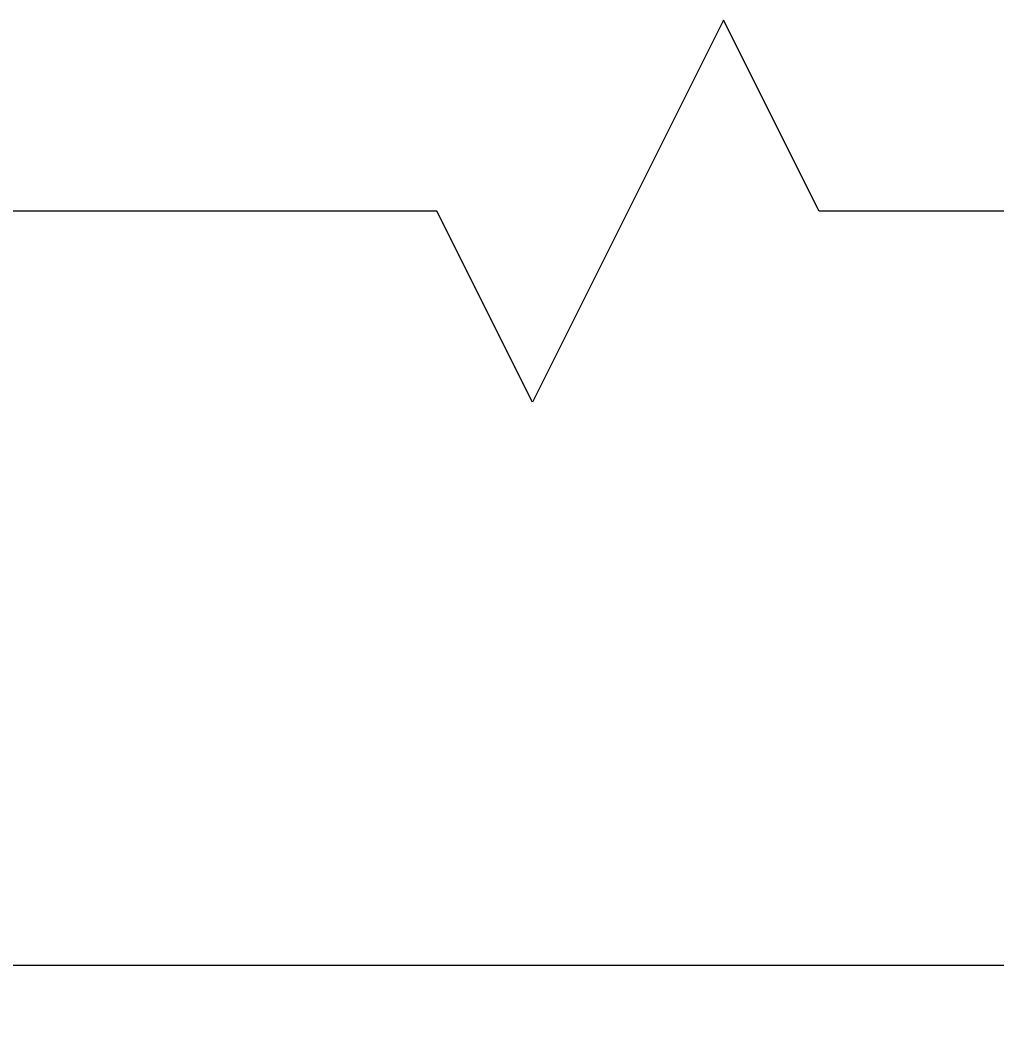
# Model space of a CAD drawing. Header units: millimetres. Extents: x 39815 to 261742, y -8553 to 29000.
# Drawn here: x 99528 to 101061, y 3147 to 4728 of the extents above; entities that cross this region are included whole.
import ezdxf

# ---------------------------------------------------------------- set-up
doc = ezdxf.new("R2010")
doc.units = ezdxf.units.MM
for name, color, linetype, lineweight in [('A-ANNO-DIMS', 7, 'Continuous', 9), ('A-ANNO-DIMS-50', 7, 'Continuous', 9), ('A-DETL-GENF', 7, 'Continuous', 9)]:
    doc.layers.add(name, color=color, linetype=linetype, lineweight=lineweight)
doc.styles.add('ISOCPEUR', font='isocpeur.ttf', dxfattribs={"width": 0.9, "height": 125})
doc.dimstyles.new('ISO-2_5_0_9К_БОЛЬШОЙ', dxfattribs={"dimscale": 304.8, "dimtxt": 124.497647, "dimasz": 0.246063, "dimexe": 0.19685, "dimexo": 0.492126, "dimgap": 0, "dimtad": 1, "dimdec": 0, "dimrnd": 10, "dimzin": 0, "dimdsep": 46, "dimtxsty": 'ISOCPEUR', "dimblk1": 'OBLIQUE', "dimblk2": 'OBLIQUE', "dimsah": 1, "dimcen": 0.09, "dimdle": 0.19685, "dimazin": 0, "dimtfac": 1, "dimtdec": 4, "dimtix": 1, "dimtmove": 0, "dimatfit": 3, "dimfxl": 1, "dimtvp": 1, "dimtolj": 1, "dimtzin": 0, "dimarcsym": 2})

# ---------------------------------------------------------------- blocks, each defined once
blk = doc.blocks.new('DET_L_Линия разрыва - М100-30911543-Фрагмент 2_11')
at = {"layer": 'A-DETL-GENF'}
for p, q in [((4533.9, -300), (4833.9, 300)), ((4833.9, 300), (4983.9, 0)), ((0, 0), (4383.9, 0)), ((4383.9, 0), (4533.9, -300)), ((4983.9, 0), (9367.7, 0))]:
    blk.add_line(p, q, dxfattribs=at)
blk = doc.blocks.new('DIMBLOCK54-Фрагмент 2_11')
at = {"layer": 'A-ANNO-DIMS-50'}
for p, q in [((96105.4, 3146.7), (96105.4, 3303.7)), ((101355.4, 3146.7), (101355.4, 3303.7)), ((96045.4, 3243.7), (101415.4, 3243.7)), ((96105.4, 3243.7), (96105.4, 3146.7)), ((101355.4, 3243.7), (101355.4, 3146.7))]:
    blk.add_line(p, q, dxfattribs=at)
at = {"layer": 'A-ANNO-DIMS-50', "lineweight": 20}
for p, q in [((96105.4, 3243.7), (96142.9, 3281.2)), ((101355.4, 3243.7), (101392.9, 3281.2)), ((96105.4, 3243.7), (96067.9, 3206.2)), ((101355.4, 3243.7), (101317.9, 3206.2))]:
    blk.add_line(p, q, dxfattribs=at)
at = {"layer": 'A-ANNO-DIMS-50', "color": 0, "insert": (98572.4, 3407), "char_height": 125, "width": 379.239, "attachment_point": 1, "line_spacing_factor": 1.149209, "style": 'ISOCPEUR'}
blk.add_mtext('5250', dxfattribs=at)
blk = doc.blocks.new('_Oblique')
at = {"color": 0, "linetype": 'ByBlock', "lineweight": -2}
blk.add_line((-0.5, -0.5), (0.5, 0.5), dxfattribs=at)

msp = doc.modelspace()

# ---------------------------------------------------------------- block references
at = {"layer": 'A-DETL-GENF', "rotation": 180}
msp.add_blockref('DET_L_Линия разрыва - М100-30911543-Фрагмент 2_11', (105166.3, 4427.8), dxfattribs=at)

# ---------------------------------------------------------------- dimensions: what is measured, and where the dimension line sits
at = {"layer": 'A-ANNO-DIMS'}
dim = msp.add_linear_dim(base=(101355.4, 3243.7), p1=(96105.4, 3296.7), p2=(101355.4, 3296.7), dimstyle='ISO-2_5_0_9К_БОЛЬШОЙ', override={"dimpost": '<>', "dimfxl": 5250}, dxfattribs=at)
dim.commit()
dim.dimension.update_dxf_attribs({"geometry": 'DIMBLOCK54-Фрагмент 2_11', "text_midpoint": (98730.4, 3306.2)})

doc.saveas('drawing.dxf')
